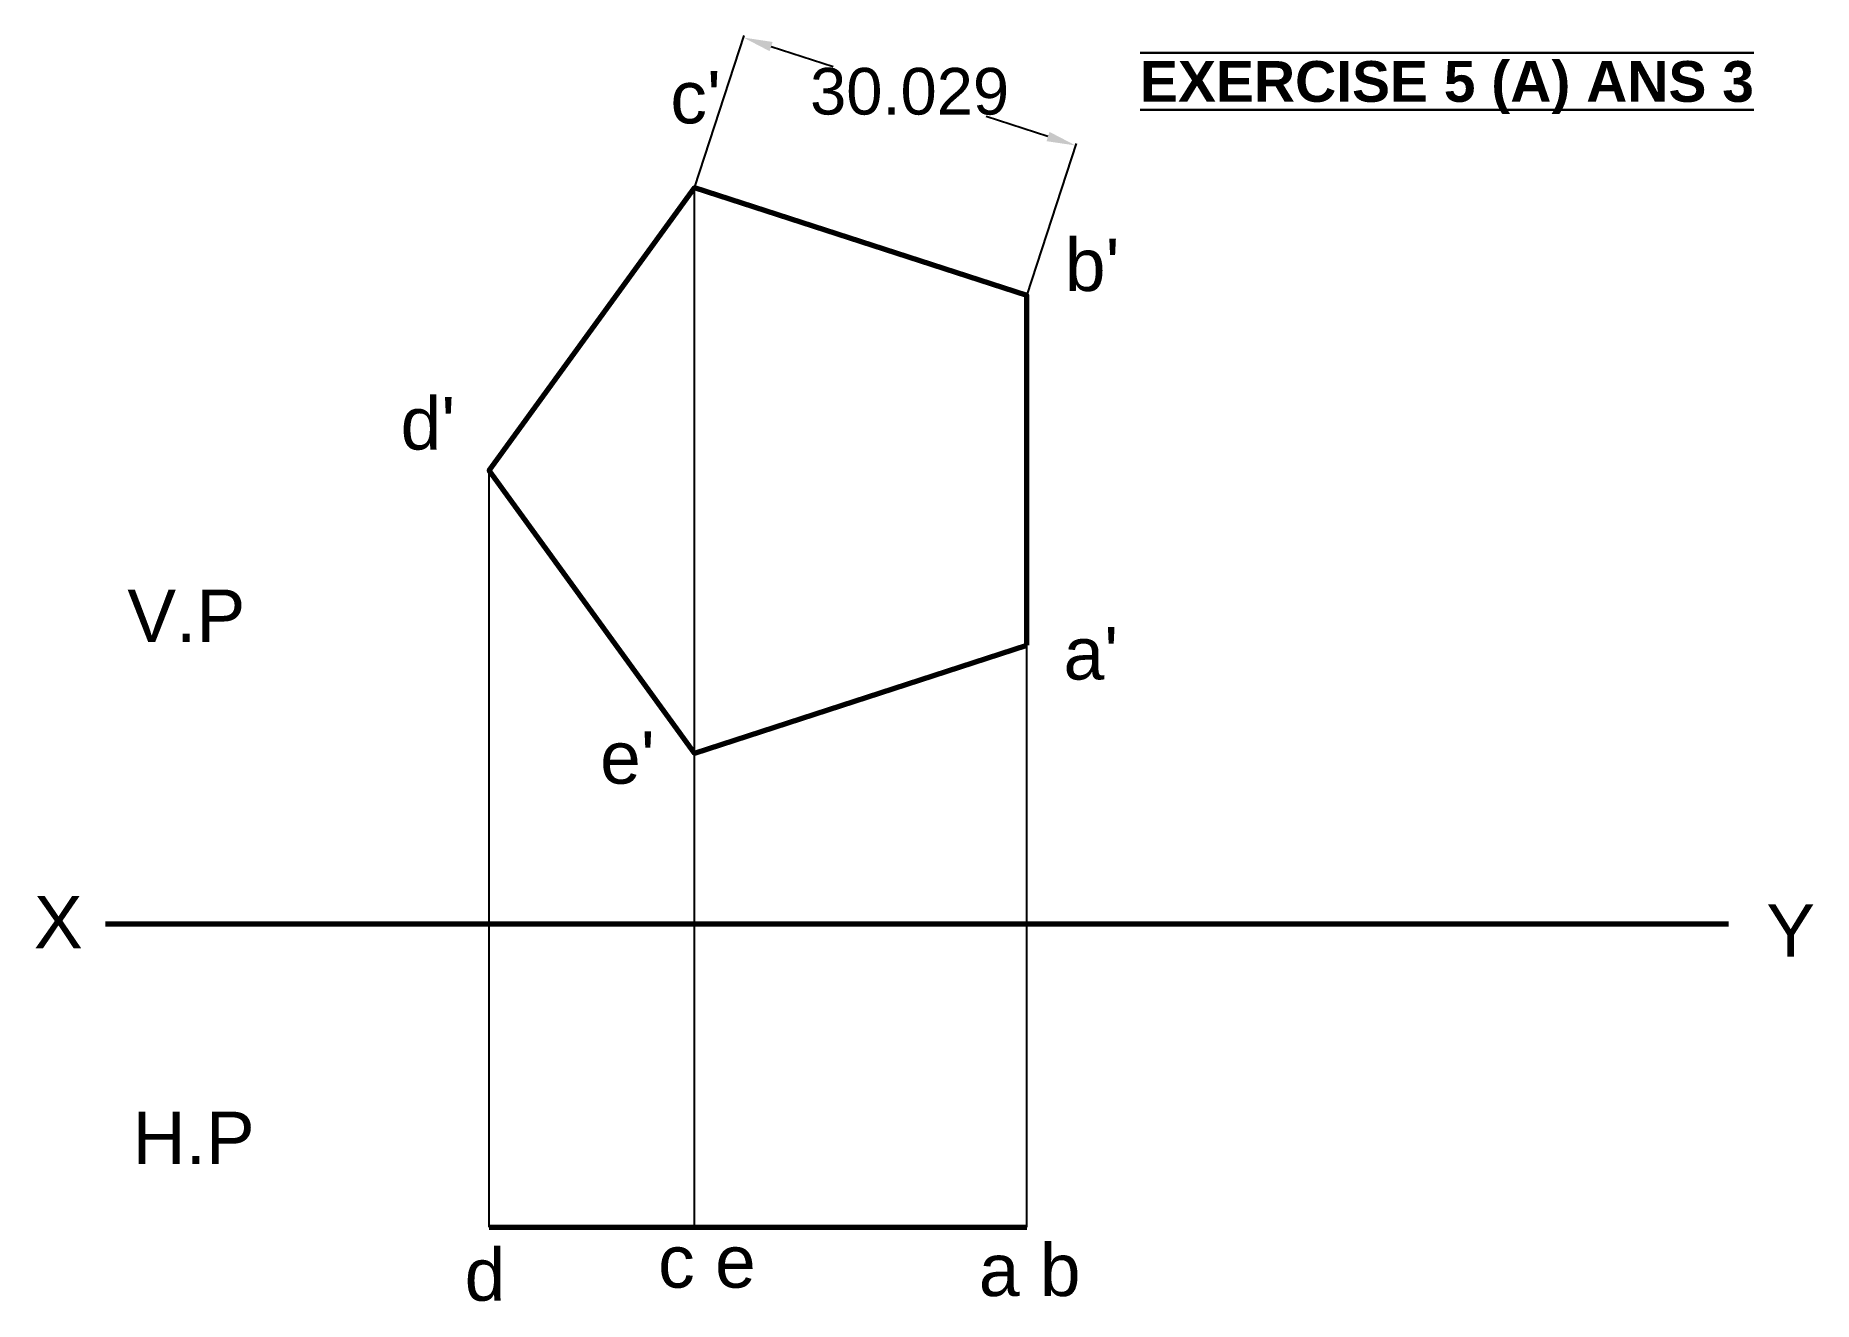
# Model space of a CAD drawing. Header units: millimetres. Extents: x 50 to 203, y 92 to 201.
import ezdxf

# ---------------------------------------------------------------- set-up
doc = ezdxf.new("R2010")
doc.units = ezdxf.units.MM
doc.layers.add('thick continuous', color=7, linetype='Continuous', lineweight=30)
doc.styles.get("Standard").update_dxf_attribs({"font": 'arial.ttf'})
doc.dimstyles.get("Standard").update_dxf_attribs({"dimtxt": 2.5, "dimasz": 2.5, "dimexe": 0.18, "dimexo": 0.0625, "dimgap": 0.09, "dimtad": 0, "dimtih": 1, "dimtoh": 1, "dimdec": 1, "dimzin": 0, "dimdsep": 46, "dimtxsty": 'Standard', "dimcen": 0.09, "dimadec": 0, "dimazin": 0, "dimtfac": 1, "dimtdec": 1, "dimtofl": 0, "dimtmove": 0, "dimatfit": 3, "dimfxl": 1, "dimtolj": 1, "dimtzin": 0, "dimarcsym": 0})

# ---------------------------------------------------------------- blocks, each defined once
blk = doc.blocks.new('*D12')
at = {"layer": 'Defpoints', "color": 0, "transparency": 16777216}
for p in [(139.77, 191.23), (107.05, 187.61), (135.58, 178.34)]:
    blk.add_point(p, dxfattribs=at)
at = {"layer": 'thick continuous', "color": 0, "lineweight": -2, "transparency": 16777216}
for p, q in [((107.07, 187.67), (111.3, 200.67)), ((113.62, 199.73), (118.94, 198)), ((137.39, 192), (132.07, 193.73)), ((135.6, 178.4), (139.83, 191.4))]:
    blk.add_line(p, q, dxfattribs=at)
at = {"layer": 'thick continuous', "color": 0, "transparency": 16777216}
for points in [[(113.75, 200.12), (113.49, 199.33), (111.24, 200.5)], [(137.52, 192.4), (137.27, 191.6), (139.77, 191.23)]]:
    blk.add_solid(points, dxfattribs=at)
at = {"layer": 'thick continuous', "color": 0, "lineweight": -2, "transparency": 16777216, "insert": (125.51, 195.86), "char_height": 2.5, "attachment_point": 5}
blk.add_mtext('\\A1;{\\H1.6x;30.029}', dxfattribs=at)

msp = doc.modelspace()

# ---------------------------------------------------------------- linework, layer by layer
at = {"layer": 'thick continuous', "lineweight": -2}
for p, q in [((107.05, 98.37), (107.05, 187.61)), ((89.42, 98.37), (89.42, 163.34)), ((135.58, 98.37), (135.58, 148.34))]:
    msp.add_line(p, q, dxfattribs=at)
at = {"layer": 'thick continuous', "lineweight": 70}
for p, q in [((56.48, 124.41), (195.8, 124.41)), ((89.42, 98.37), (135.58, 98.37))]:
    msp.add_line(p, q, dxfattribs=at)
msp.add_lwpolyline([(135.58, 148.34), (135.58, 178.34), (107.05, 187.61), (89.42, 163.34), (107.05, 139.07)], close=True, dxfattribs=at)

# ---------------------------------------------------------------- texts
at = {"layer": 'thick continuous', "attachment_point": 1}
for s, width, insert, char_height in [('{\\fArial|b1|i0|c0|p34;\\L\\OEXERCISE 5 (A) ANS 3}', 161.9095, (145.29, 198.48), 3.5), ("c'", 9.959, (104.97, 197.63), 4.5), ("b'", 9.959, (138.84, 183.24), 4.5), ("d'", 9.959, (81.81, 169.63), 4.5), ('V.P', 20.1787, (58.35, 153.11), 4.5), ("a'", 9.959, (138.72, 149.88), 4.5), ("e'", 9.959, (98.94, 140.94), 4.5), ('X', 9.959, (50.33, 126.81), 4.5), ('Y', 9.959, (199.05, 126.09), 4.5), ('H.P', 20.1787, (58.81, 108.28), 4.5), ('d', 9.959, (87.31, 96.55), 4.5), ('c e', 9.959, (103.92, 97.67), 4.5), ('a b', 9.959, (131.45, 96.95), 4.5)]:
    msp.add_mtext_dynamic_manual_height_columns(s, width=width, gutter_width=12.5, heights=[0], dxfattribs=dict(at, insert=insert, char_height=char_height))

# ---------------------------------------------------------------- dimensions: what is measured, and where the dimension line sits
at = {"layer": 'thick continuous', "lineweight": -2}
dim = msp.add_aligned_dim(p1=(107.05, 187.61), p2=(135.58, 178.34), distance=13.55, text='{\\H1.6x;<>29}', dimstyle='Standard', dxfattribs=at)
dim.commit()
dim.dimension.update_dxf_attribs({"geometry": '*D12', "text_midpoint": (125.51, 195.86)})

doc.saveas('drawing.dxf')
